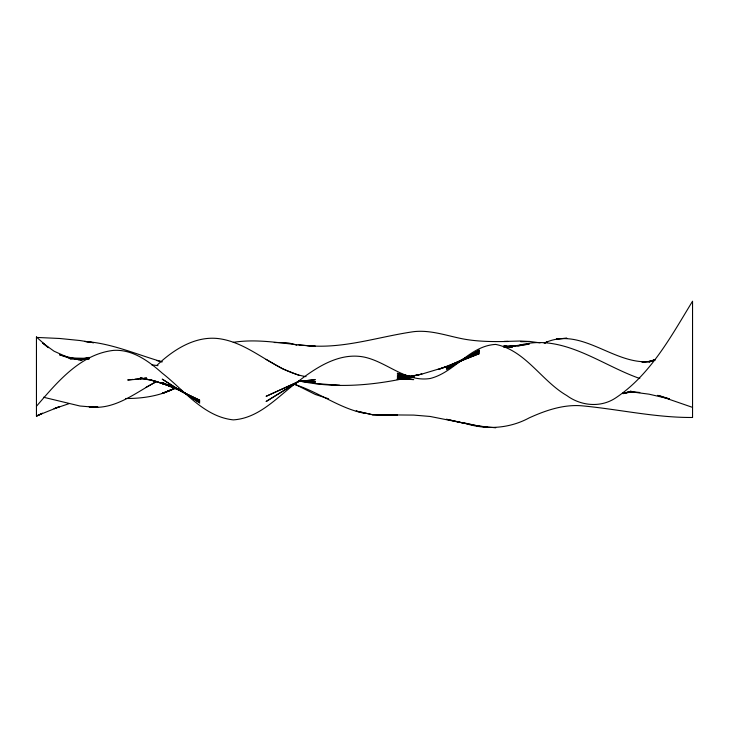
<?xml version="1.0" encoding="UTF-8"?>
<svg xmlns="http://www.w3.org/2000/svg" width="729" height="729" viewBox="0 0 729 729"><rect width="100%" height="100%" fill="white"/><g stroke="black" fill="none" stroke-linecap="round" stroke-linejoin="round"><path stroke-width="1.09" d="M36.45 406.272C56.999 382.47 80.281 354.094 113.678 350.367C132.623 349.264 148.743 361.201 162.203 373.13C184.264 390.307 203.646 416.696 233.28 419.877C260.053 418.209 278.514 395.628 298.89 380.884C317.37 366.705 340.097 352.08 364.5 357.155C387.044 362.058 405.816 382.361 430.11 378.506C454.614 372.528 469.631 345.701 495.72 344.416C525.573 350.403 541.501 380.957 566.798 395.546C580.785 405.907 600.432 407.894 615.322 398.152C650.496 374.943 671.117 336.242 692.55 301.205L692.55 417.535M157.008 365.256C173.921 349.173 196.62 334.784 220.942 338.958C252.28 344.252 274.778 371.462 306.071 376.656M298.89 381.167L266.085 401.515L298.89 381.358L315.293 379.672L298.89 381.44L266.085 396.33L298.89 381.358L315.293 381.504L298.89 381.221L315.293 382.761L298.89 380.866C336.552 389.095 375.408 385.249 412.614 376.647L397.305 379.517L413.707 377.394L397.305 378.962L413.707 379.581L399.492 378.716M146.064 387.327L156.115 381.768C135.22 392.858 114.562 410.463 89.184 406.855L93.594 407.147L79.935 406.007L43.485 397.241M446.512 369.667L479.317 350.102L446.512 368.464L479.317 351.05L446.512 367.489L479.317 352.198L446.512 366.796L479.317 353.647L438.311 369.503L446.512 366.66L421.909 374.068L397.305 379.408L421.909 374.095L397.305 378.77L413.707 376.228L397.305 377.759L413.707 376.474L397.305 376.492L413.707 376.775L397.305 374.979L413.707 377.103L397.305 373.284L413.707 377.44M544.18 343.168C580.566 325.653 612.551 364.263 649.065 361.657L641.875 362.021L649.065 361.42L654.542 360.017L649.065 361.538L654.979 359.707M175.078 388.275L162.203 393.405L175.078 388.256C159.76 396.002 142.447 398.635 125.434 398.499M545.192 342.803L547.233 341.846L545.192 342.803M89.184 357.356L79.935 360.554L89.184 357.502L79.935 359.488L89.184 357.994L70.075 358.814L89.184 358.932L70.075 357.729L78.841 359.798M69.045 403.656L54.064 408.714L59.568 406.609L36.45 415.967L42.51 413.225L36.45 416.277L36.45 336.953M622.985 393.696L631.141 391.172L622.985 393.523L631.141 391.983L622.985 392.94L631.141 392.248L639.816 392.521L631.141 391.837L649.065 394.179L669.432 398.891L658.715 395.464M142.319 378.451L140.25 378.88L151.641 379.909L149.573 379.536M144.388 378.023L146.465 377.595M517.517 345.847C561.64 332.132 600.249 364.782 639.816 378.506M518.583 345.874L529.208 344.097L503.93 346.986L512.205 346.147L503.93 346.357L512.205 346.639L503.93 346.029L512.205 347.432L503.93 345.92M372.701 414.765L356.299 411.074L372.701 414.765L413.707 415.093L430.11 416.459L479.317 426.219L462.915 422.638C484.794 430.183 508.76 428.953 529.208 417.881C545.994 410.245 564.228 404.021 582.936 405.907C619.504 409.406 655.617 417.717 692.55 417.48M233.28 342.348C260.636 337.983 287.982 344.935 315.293 346.22L298.89 344.954M503.93 346.986L520.615 345.418L512.205 346.047M132.924 379.408L127.703 379.982L140.25 379.053M135.02 379.171L139.203 378.706M274.286 342.512L286.588 342.721A47.467 47.467 0 0 1 296.858 345.291M93.594 407.165L97.859 406.982L94.661 407.11M527.058 341.6L520.615 341.591L529.208 341.391L540.098 342.858M36.45 337.418L59.568 338.475L79.935 340.516L93.594 342.721L84.628 341.436C111.646 343.204 136.533 354.504 162.203 361.848L157.008 360.609M307.091 345.564C343.477 349.136 378.287 336.734 413.707 331.668C430.493 329.727 446.695 335.723 462.915 338.894C477.832 341.691 492.959 341.755 508.058 341.473L503.93 341.473L520.615 341.008L528.133 341.527M331.695 385.167L339.896 385.395L315.293 383.472M487.519 427.312L479.317 426.119L495.72 427.795M151.641 364.801L157.974 365.666M147.495 379.153L140.25 377.822L157.008 381.659L151.641 380.183L172.208 386.507L157.008 381.805L172.208 386.762L162.203 383.317L181.767 391.081L162.203 382.834L181.767 390.826L162.203 383.117L172.208 386.962L199.792 400.257L181.767 391.601L162.203 379.126L181.767 391.528L199.792 401.652L181.767 391.273L199.792 402.973L181.767 390.899M364.5 413.297C339.131 408.413 318.245 391.582 293.769 384.219M328.624 398.799L315.293 394.453L294.069 383.828M78.841 359.762L59.568 354.813L70.075 358.422L54.064 351.205L42.51 342.885L48.378 347.687L36.45 337.035M657.64 395.328L692.55 407.383M178.578 389.414L162.203 382.543L172.208 387.181L181.767 390.534M298.89 375.289L282.488 368.81L266.085 359.37M175.078 388.202L162.203 393.505L175.078 388.211M654.979 359.898L649.065 362.031L654.979 359.907M566.798 338.274L556.792 338.894L566.798 338.274M397.305 414.965L385.003 415.284L372.701 414.646L397.305 414.965M462.915 422.893L446.512 419.275L462.915 422.975M171.206 385.905L162.203 383.563L171.206 385.905"/></g></svg>
